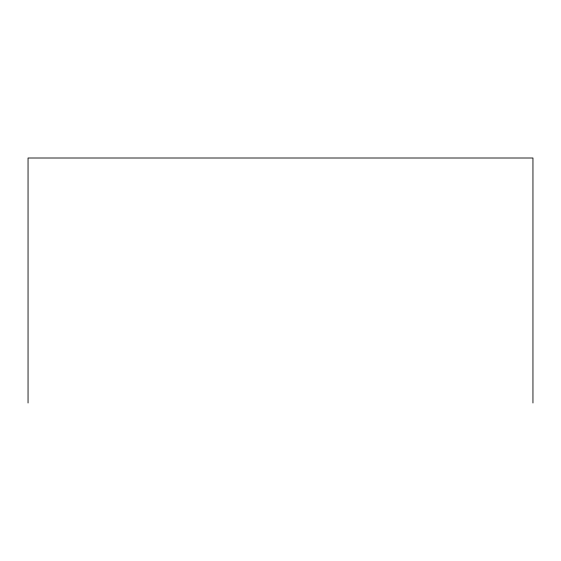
<?xml version="1.0" encoding="UTF-8"?>
<svg xmlns="http://www.w3.org/2000/svg" width="561" height="561" viewBox="0 0 561 561"><rect width="100%" height="100%" fill="white"/><g stroke="black" fill="none" stroke-linecap="round" stroke-linejoin="round"><path stroke-width="0.84" d="M532.95 402.994L532.95 158.006L28.05 158.006L28.05 402.994"/></g></svg>
